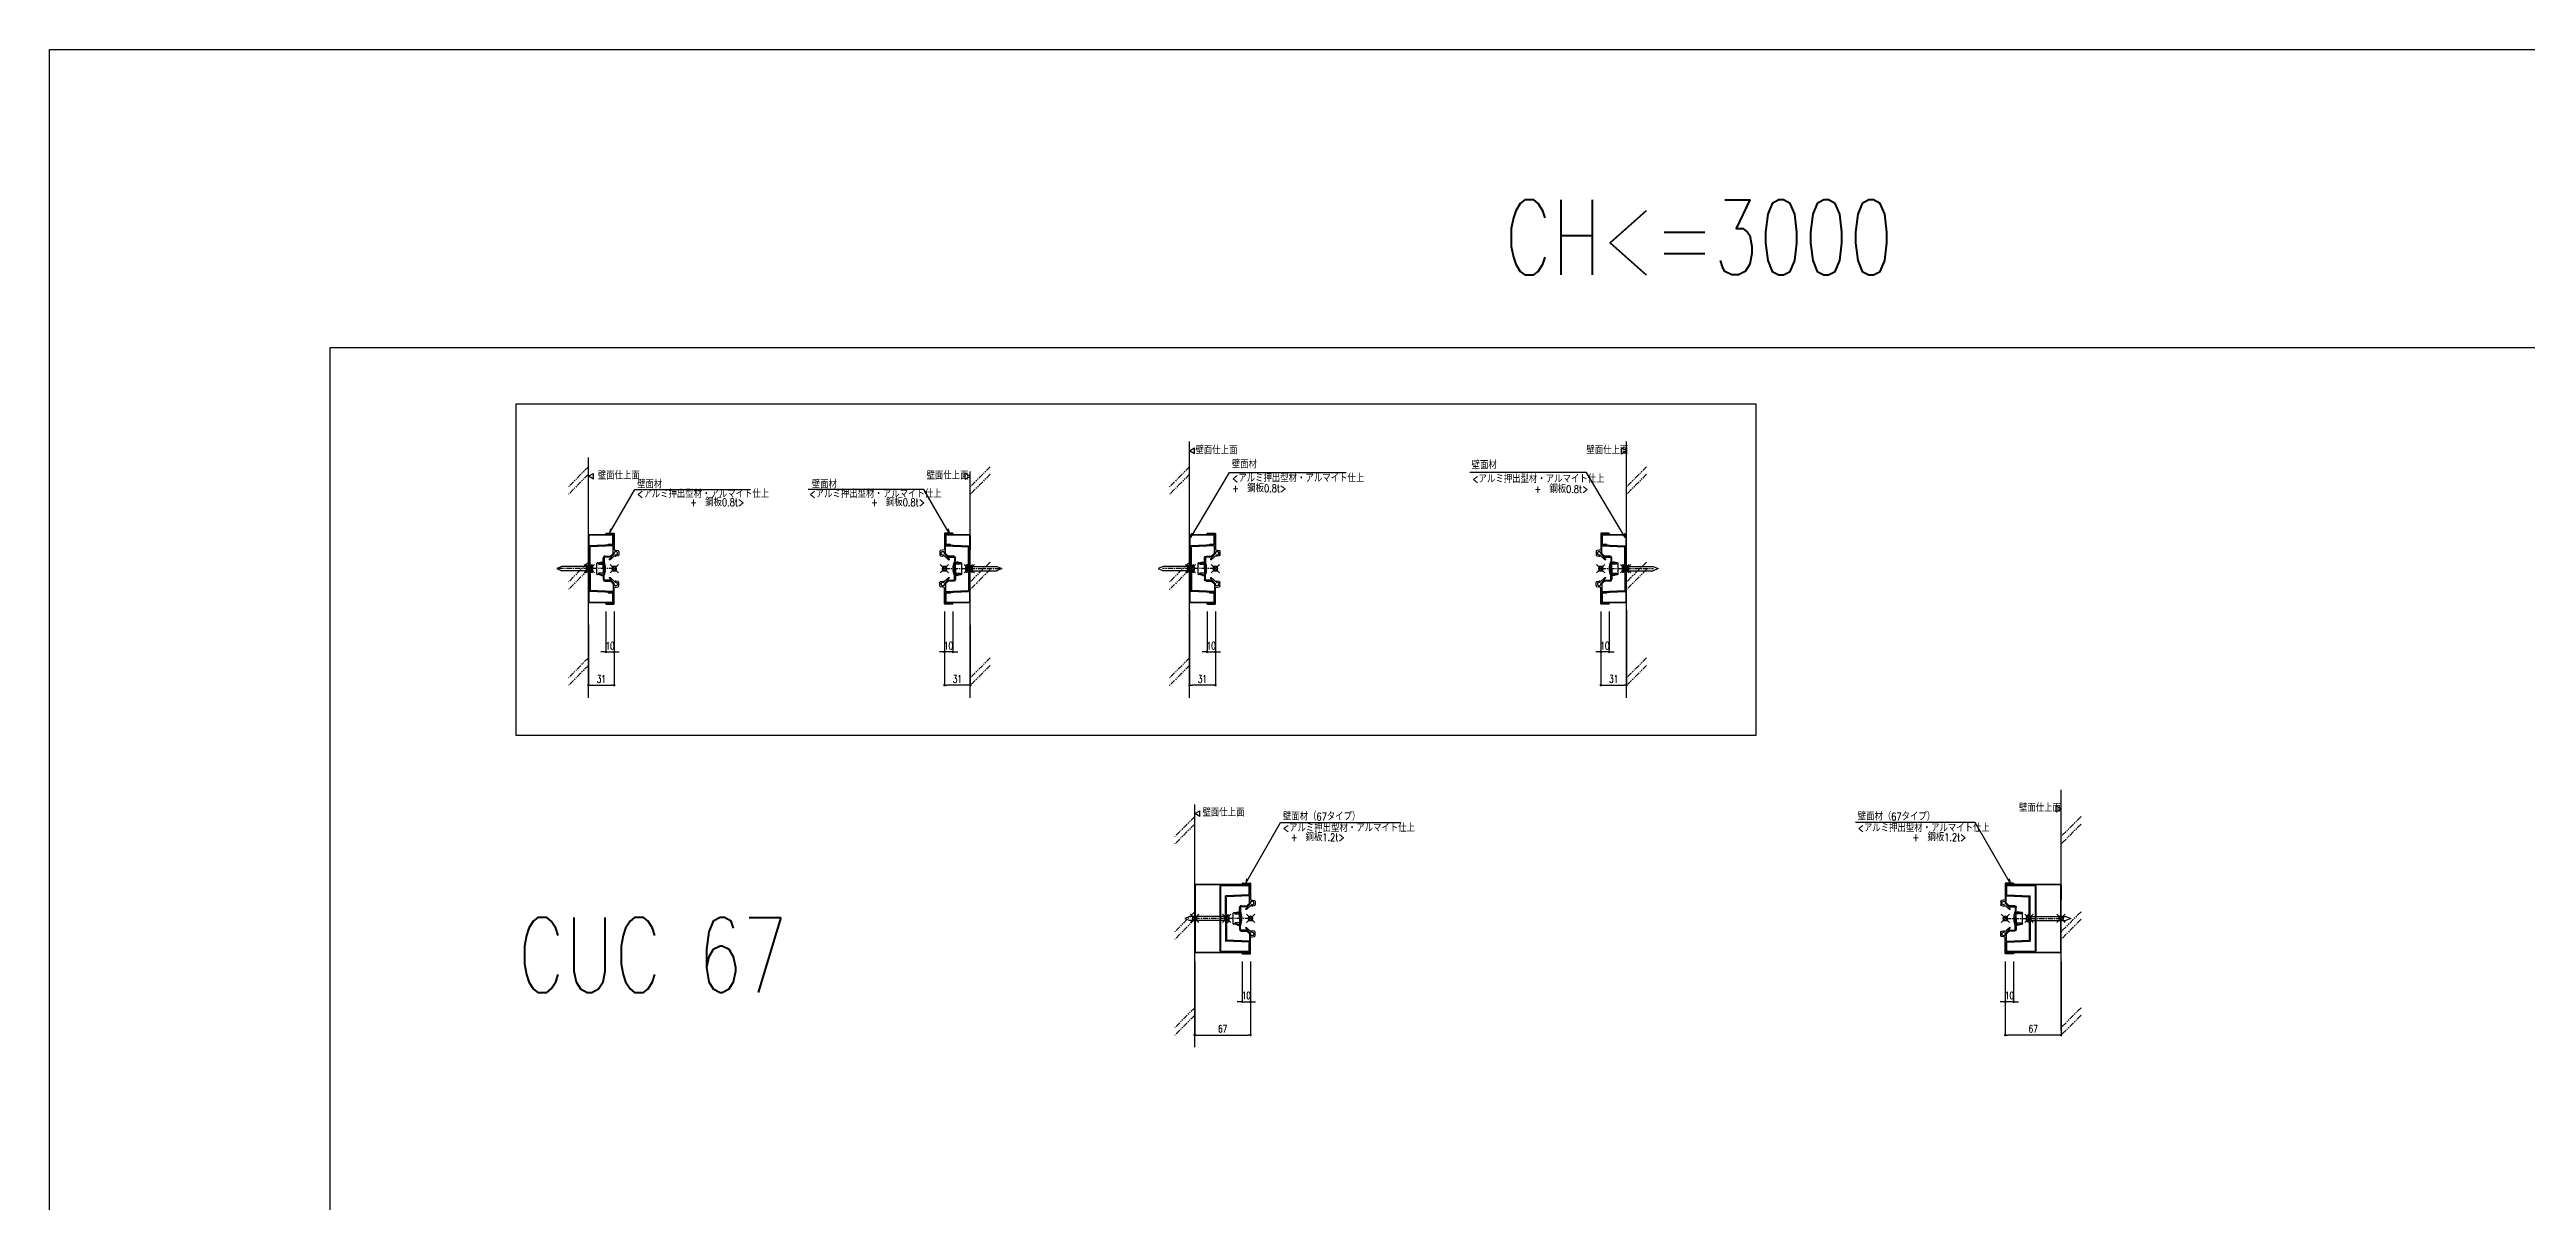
# Model space of a CAD drawing. Extents: x -275225 to 47266, y -41063 to 95295.
# Drawn here: x -230023 to -227050, y -15841 to -14457 of the extents above; entities that cross this region are included whole.
import ezdxf

# ---------------------------------------------------------------- set-up
doc = ezdxf.new("R2010")
doc.units = 0
doc.header["$LTSCALE"] = 0.2
doc.header["$PDMODE"] = 99
doc.header["$PDSIZE"] = 5
doc.linetypes.add('CENTER', pattern=[50.8, 31.75, -6.35, 6.35, -6.35])
doc.linetypes.add('PHANTOM', pattern=[63.5, 31.75, -6.35, 6.35, -6.35, 6.35, -6.35])
for name, color, linetype in [('_P18_製品', 4, 'Continuous'), ('_P18_製品寸法', 9, 'Continuous'), ('_別途', 6, 'PHANTOM'), ('_図面枠', 7, 'Continuous'), ('_基準', 1, 'CENTER'), ('_文字', 3, 'Continuous'), ('_製品', 4, 'Continuous'), ('_製品寸法', 9, 'Continuous'), ('_躯体', 8, 'Continuous'), ('樹脂', 6, 'Continuous')]:
    doc.layers.add(name, color=color, linetype=linetype)
doc.layers.add('_ポイント', color=1, linetype='Continuous', plot=False)
doc.styles.add('OKAMURA', font='SIMPLEX.shx', dxfattribs={"width": 0.7, "bigfont": 'BIGFONT.shx'})
doc.dimstyles.new('OKAMURA-003', dxfattribs={"dimscale": 3, "dimtxt": 3, "dimasz": 1, "dimexe": 0, "dimexo": 3, "dimgap": 1, "dimtad": 1, "dimdec": 3, "dimdsep": 46, "dimtxsty": 'OKAMURA', "dimblk1": 'DOT', "dimblk2": 'DOT', "dimsah": 1, "dimcen": 0, "dimclrd": 9, "dimclre": 9, "dimclrt": 3, "dimadec": 0, "dimazin": 0, "dimtfac": 1, "dimtdec": 3, "dimtix": 1, "dimtmove": 2, "dimatfit": 3, "dimldrblk": 'NONE', "dimfxl": 0, "dimtolj": 1, "dimarcsym": 0})

# ---------------------------------------------------------------- blocks, each defined once
blk = doc.blocks.new('_DOT')
at = {"color": 0, "linetype": 'ByBlock'}
blk.add_line((-0.5, 0), (-1, 0), dxfattribs=at)
at = {"color": 0, "linetype": 'ByBlock', "const_width": 0.5}
blk.add_lwpolyline([(-0.25, 0, 1), (0.25, 0, 1)], format="xyb", close=True, dxfattribs=at)
blk = doc.blocks.new('*D1904')
at = {"layer": '_製品寸法', "color": 9, "lineweight": -2, "transparency": 16777216}
for p, q in [((57, -51.5), (57, -100)), ((67, -51.5), (67, -100)), ((54, -100), (51, -100)), ((57, -100), (67, -100)), ((70, -100), (73, -100))]:
    blk.add_line(p, q, dxfattribs=at)
at = {"layer": 'Defpoints', "color": 0, "transparency": 16777216}
for p in [(57, -42.5), (67, -42.5), (67, -100)]:
    blk.add_point(p, dxfattribs=at)
at = {"layer": '_製品寸法', "color": 9, "lineweight": -2, "transparency": 16777216, "xscale": 3, "yscale": 3, "zscale": 3}
blk.add_blockref('_DOT', (57, -100), dxfattribs=at)
at = {"layer": '_製品寸法', "color": 9, "lineweight": -2, "transparency": 16777216, "xscale": 3, "yscale": 3, "zscale": 3, "rotation": 180}
blk.add_blockref('_DOT', (67, -100), dxfattribs=at)
at = {"layer": '_製品寸法', "color": 3, "transparency": 16777216, "insert": (62, -92.5), "char_height": 9, "attachment_point": 5, "style": 'OKAMURA'}
blk.add_mtext('\\A1;10', dxfattribs=at)
blk = doc.blocks.new('_None')
blk = doc.blocks.new('樹脂')
at = {"layer": '_P18_製品', "color": 0, "linetype": 'ByBlock'}
for p, q in [((-8.7, -6.5), (-8.7, 6.5)), ((-8.2, 7), (-7, 7)), ((-7, 7), (-3.2, 8.1)), ((-7, 6.3), (-3.2, 7.4)), ((-7, 6.3), (-7, 7)), ((-7, 5.9), (-7, 6.3)), ((-6.5, 5.4), (0, 5.4)), ((-3.2, 8.1), (-3.2, 7.6)), ((-3.2, 7.6), (-2.4, 7.6)), ((-3.2, 7.6), (-3.2, 6.9)), ((-3.2, 6.9), (-2.4, 6.9)), ((-2.4, 7.6), (-2.4, 7.1)), ((-2.4, 7.1), (-0.5, 7.1)), ((-2.4, 6.4), (-2.4, 7.1)), ((-2.4, 6.4), (-0.5, 6.4)), ((-0.5, 7.1), (-0.5, 5.4)), ((0, -8.3), (0, 8.3)), ((-7, -7), (-8.2, -7)), ((-7, -5.9), (-7, -6.3)), ((-7, -6.3), (-7, -7)), ((-3.2, -7.4), (-7, -6.3)), ((-3.2, -8.1), (-7, -7)), ((0, -5.4), (-6.5, -5.4)), ((-3.2, -7.4), (-1.6, -7.4)), ((-3.2, -8.1), (-1.6, -8.1)), ((-1.6, -7.6), (-1.6, -6.9)), ((-1.6, -6.9), (-0.8, -6.9)), ((-1.6, -7.6), (-0.8, -7.6)), ((-1.6, -8.1), (-1.6, -7.6)), ((-0.8, -7.1), (-0.8, -6.4)), ((-0.8, -6.4), (-0.5, -6.4)), ((-0.8, -7.1), (-0.5, -7.1)), ((-0.8, -7.6), (-0.8, -7.1)), ((-0.5, -7.1), (-0.5, -5.4))]:
    blk.add_line(p, q, dxfattribs=at)
for centre, radius, start, end in [((-8.2, 6.5), 0.5, 90, 180), ((-6.5, 5.9), 0.5, 180, 270), ((-21, 0), 22.6, 338.3053, 21.6947), ((-8.2, -6.5), 0.5, 180, 270), ((-6.5, -5.9), 0.5, 90, 180)]:
    blk.add_arc(centre, radius, start, end, dxfattribs=at)
blk = doc.blocks.new('A$C7EEE301B')
at = {"color": 0, "linetype": 'ByBlock'}
for p, q in [((0, 63.2), (0, 58.9)), ((5.3, 65), (0.8, 64.2)), ((1.5, 60.6), (1.5, 61.5)), ((2.7, 63), (3.7, 63.2)), ((5.5, 84.7), (5.5, 65.3)), ((5.5, 61.7), (5.5, 60.6)), ((5.6, 60.4), (9.2, 56.8)), ((15.2, 85), (5.8, 85)), ((6.7, 71.3), (6.7, 83.5)), ((6.7, 61.1), (6.7, 69.5)), ((9.7, 58), (6.8, 60.9)), ((15.2, 83.8), (7, 83.8)), ((7, 71), (35.2, 69.8)), ((7, 69.8), (34, 68.6)), ((15.5, 84.7), (15.5, 84.1)), ((34.3, 46.5), (34.3, 68.3)), ((35.5, 46.5), (35.5, 69.5)), ((0.8, 57.9), (3.6, 57.4)), ((3.9, 58.9), (2.7, 59.1)), ((9.9, 56.5), (16.5, 56.5)), ((16.7, 57.7), (10.4, 57.7)), ((17.5, 55.5), (17.5, 49.5)), ((18.7, 49.5), (17.5, 49.5)), ((17.5, 49.5), (17.5, 42.8)), ((17.5, 42.8), (17.8, 42.5)), ((17.5, 42.2), (17.8, 42.5)), ((17.5, 35.5), (17.5, 42.2)), ((18.7, 35.5), (17.5, 35.5)), ((17.5, 29.5), (17.5, 35.5)), ((18.7, 49.5), (18.7, 55.7)), ((18.7, 42.5), (18.7, 49.5)), ((18.7, 42.5), (18.7, 35.5)), ((18.7, 35.5), (18.7, 29.3)), ((35.5, 46.5), (34.3, 46.5)), ((34.3, 38.5), (34.3, 46.5)), ((35.5, 38.5), (34.3, 38.5)), ((34.3, 38.5), (34.3, 16.7)), ((35.5, 42.8), (35.2, 42.5)), ((35.5, 42.2), (35.2, 42.5)), ((35.5, 42.8), (35.5, 46.5)), ((35.5, 42.2), (35.5, 42.2)), ((35.5, 42.2), (35.5, 38.5)), ((35.5, 38.5), (35.5, 15.5)), ((0, 21.8), (0, 26.1)), ((0.8, 27.1), (3.6, 27.6)), ((5.3, 20), (0.8, 20.8)), ((1.5, 24.4), (1.5, 23.5)), ((3.9, 26.1), (2.7, 25.9)), ((2.7, 22), (3.7, 21.8)), ((5.5, 23.3), (5.5, 24.4)), ((5.5, 0.3), (5.5, 19.7)), ((5.6, 24.6), (9.2, 28.2)), ((6.7, 23.9), (6.7, 15.5)), ((6.7, 13.7), (6.7, 1.5)), ((9.7, 27), (6.8, 24.1)), ((7, 15.2), (34, 16.4)), ((7, 14), (35.2, 15.2)), ((15.2, 1.2), (7, 1.2)), ((9.9, 28.5), (16.5, 28.5)), ((16.7, 27.3), (10.4, 27.3)), ((15.5, 0.3), (15.5, 0.9)), ((15.2, 0), (5.8, 0))]:
    blk.add_line(p, q, dxfattribs=at)
at = {"color": 0, "linetype": 'ByBlock', "lineweight": 15}
for p, q in [((11.3, 54.1), (5.6, 60.3)), ((4.2, 58.9), (10.4, 53.2)), ((4.2, 26.1), (10.4, 31.8)), ((11.3, 30.9), (5.6, 24.7))]:
    blk.add_line(p, q, dxfattribs=at)
at = {"color": 0, "linetype": 'ByBlock'}
for centre, radius, start, end in [((1, 63.2), 1, 99.9999, 180), ((3, 61.5), 1.5, 100.0007, 180), ((3, 60.6), 1.5, 180, 260.0001), ((4, 61.7), 1.5, 0.0049, 100.0007), ((5.2, 65.3), 0.3, 279.9999, 360), ((5.8, 84.7), 0.3, 90, 180), ((5.8, 60.6), 0.3, 180, 224.9999), ((7, 83.5), 0.3, 90, 180), ((7, 71.3), 0.3, 180, 267.492), ((7, 69.5), 0.3, 87.492, 180), ((7, 61.1), 0.3, 180, 225.0004), ((15.2, 84.7), 0.3, 0.0003, 90), ((15.2, 84.1), 0.3, 270, 0.0003), ((34, 68.3), 0.3, 0, 87.492), ((35.2, 69.5), 0.3, 359.9999, 87.492), ((1, 58.9), 1, 180, 259.9998), ((3.8, 58.1), 0.75, 259.9998, 80.0001), ((9.9, 57.5), 1, 224.9999, 270.0002), ((10.4, 58.7), 1, 225.0004, 270), ((16.5, 55.5), 1, 0, 90.0002), ((16.7, 55.7), 2, 0, 90), ((1, 26.1), 1, 100.0002, 180), ((1, 21.8), 1, 180, 260.0001), ((3, 24.4), 1.5, 99.9999, 180), ((3, 23.5), 1.5, 180, 259.9993), ((3.8, 26.9), 0.75, 279.9999, 100.0002), ((4, 23.3), 1.5, 259.9993, 359.9951), ((5.2, 19.7), 0.3, 0, 80.0001), ((5.8, 24.4), 0.3, 135.0001, 180), ((5.8, 0.3), 0.3, 180, 270), ((7, 23.9), 0.3, 134.9996, 180), ((7, 15.5), 0.3, 180, 272.508), ((7, 13.7), 0.3, 92.508, 180), ((7, 1.5), 0.3, 180, 270), ((9.9, 27.5), 1, 89.9998, 135.0001), ((10.4, 26.3), 1, 90, 134.9996), ((15.2, 0.9), 0.3, 359.9997, 90), ((15.2, 0.3), 0.3, 270, 359.9997), ((16.5, 29.5), 1, 269.9998, 0), ((16.7, 29.3), 2, 270, 0), ((34, 16.7), 0.3, 272.508, 0), ((35.2, 15.5), 0.3, 272.508, 0.0001)]:
    blk.add_arc(centre, radius, start, end, dxfattribs=at)
at = {"color": 0, "linetype": 'ByBlock', "lineweight": 15}
for centre, radius, start, end in [((3.5, 61), 2, 351.6293, 278.3706), ((6, 60.7), 0.5, 171.6294, 223.1914), ((3.9, 58.6), 0.5, 46.8088, 98.3709), ((10.9, 53.7), 0.6, 225, 45), ((10.9, 31.3), 0.6, 315, 135), ((3.5, 24), 2, 81.6294, 8.3707), ((3.9, 26.4), 0.5, 261.6291, 313.1912), ((6, 24.3), 0.5, 136.8086, 188.3706)]:
    blk.add_arc(centre, radius, start, end, dxfattribs=at)
blk = doc.blocks.new('A$C584117A9')
at = {"color": 0, "linetype": 'ByBlock', "lineweight": 15}
for p, q in [((0, 0), (0, 40.3)), ((65, 41.1), (0.8, 41.1)), ((0.8, 0), (0.8, 40.3)), ((65, 40.3), (0.8, 40.3)), ((30, -39.1), (30, 39.1)), ((31.2, -39.1), (31.2, 39.1)), ((31.2, 39.1), (65, 39.1)), ((65, 40.3), (65, 29)), ((65.8, 40.3), (65.8, 29)), ((0.8, 3.5), (0, 3.5)), ((0, 0), (0, -40.3)), ((0.8, 0), (0.8, -40.3)), ((31.2, 3.5), (30, 3.5)), ((65.8, 29), (65, 29)), ((0.8, -3.5), (0, -3.5)), ((31.2, -3.5), (30, -3.5)), ((65.8, -29.1), (65, -29.1)), ((65, -40.3), (65, -29.1)), ((65.8, -40.3), (65.8, -29.1)), ((65, -40.3), (0.8, -40.3)), ((65, -41.1), (0.8, -41.1)), ((65, -39.1), (31.2, -39.1))]:
    blk.add_line(p, q, dxfattribs=at)
at = {"color": 0, "linetype": 'ByBlock'}
blk.add_line((0, 39.9), (0, 22.7), dxfattribs=at)
at = {"color": 0, "linetype": 'ByBlock', "lineweight": 15}
for centre, radius, start, end in [((0.8, 40.3), 0.8, 90, 180), ((31.2, 39.1), 1.2, 90, 180), ((65, 40.3), 0.8, 0, 90), ((0.8, -40.3), 0.8, 180, 270), ((31.2, -39.1), 1.2, 180, 270), ((65, -40.3), 0.8, 270, 0)]:
    blk.add_arc(centre, radius, start, end, dxfattribs=at)
blk = doc.blocks.new('P18壁面横3')
at = {"layer": '_P18_製品'}
for p, q in [((-5.8, 2.5), (-11.8, 0)), ((38.2, 2.5), (-5.8, 2.5)), ((38.2, 4.5), (39.7, 4.4)), ((38.2, 4.5), (38.2, -4.5)), ((-11.8, 0), (-5.8, -2.5)), ((38.2, -2.5), (-5.8, -2.5)), ((38.2, -4.5), (39.7, -4.4))]:
    blk.add_line(p, q, dxfattribs=at)
for centre, radius, start, end in [((39.5, 2.8), 1.6, 15.4925, 84.9993), ((29.5, 0), 12, 344.5075, 15.4925), ((39.5, -2.8), 1.6, 275.0007, 344.5075)]:
    blk.add_arc(centre, radius, start, end, dxfattribs=at)
at = {"layer": '_ポイント'}
blk.add_point((0, 0), dxfattribs=at)
at = {"layer": '_ポイント', "color": 1}
blk.add_point((38.5, 0), dxfattribs=at)
at = {"layer": '_P18_製品'}
blk.add_blockref('A$C584117A9', (0, 0), dxfattribs=at)
at = {"layer": '_P18_製品', "rotation": 180}
blk.add_blockref('A$C7EEE301B', (72.5, 42.5), dxfattribs=at)
at = {"layer": '樹脂'}
blk.add_blockref('樹脂', (55, 0), dxfattribs=at)
blk = doc.blocks.new('*D1905')
at = {"layer": '_製品寸法', "color": 9, "lineweight": -2, "transparency": 16777216}
for p, q in [((0, -51.5), (0, -140)), ((67, -93.5), (67, -140)), ((3, -140), (64, -140))]:
    blk.add_line(p, q, dxfattribs=at)
at = {"layer": 'Defpoints', "color": 0, "transparency": 16777216}
for p in [(0, -42.5), (67, -84.5), (67, -140)]:
    blk.add_point(p, dxfattribs=at)
at = {"layer": '_製品寸法', "color": 9, "lineweight": -2, "transparency": 16777216, "xscale": 3, "yscale": 3, "zscale": 3, "rotation": 180}
blk.add_blockref('_DOT', (0, -140), dxfattribs=at)
at = {"layer": '_製品寸法', "color": 9, "lineweight": -2, "transparency": 16777216, "xscale": 3, "yscale": 3, "zscale": 3}
blk.add_blockref('_DOT', (67, -140), dxfattribs=at)
at = {"layer": '_製品寸法', "color": 3, "transparency": 16777216, "insert": (33.5, -132.5), "char_height": 9, "attachment_point": 5, "style": 'OKAMURA'}
blk.add_mtext('\\A1;67', dxfattribs=at)
blk = doc.blocks.new('SS_WALL2')
at = {"layer": '_別途'}
for p, q in [((0, 122.3), (-23.9, 98.4)), ((0, 113.3), (-23.9, 89.4)), ((0, 8), (-23.9, -15.9)), ((0, -1), (-23.9, -25)), ((0, -107.2), (-23.9, -131.1)), ((0, -116.3), (-23.9, -140.2))]:
    blk.add_line(p, q, dxfattribs=at)
blk = doc.blocks.new('*D1909')
at = {"layer": '_製品寸法', "color": 9, "lineweight": -2, "transparency": 16777216}
for p, q in [((-67, -51.5), (-67, -100)), ((-57, -51.5), (-57, -100)), ((-70, -100), (-73, -100)), ((-57, -100), (-67, -100)), ((-54, -100), (-51, -100))]:
    blk.add_line(p, q, dxfattribs=at)
at = {"layer": 'Defpoints', "color": 0, "transparency": 16777216}
for p in [(-67, -42.5), (-57, -42.5), (-67, -100)]:
    blk.add_point(p, dxfattribs=at)
at = {"layer": '_製品寸法', "color": 9, "lineweight": -2, "transparency": 16777216, "xscale": 3, "yscale": 3, "zscale": 3}
blk.add_blockref('_DOT', (-67, -100), dxfattribs=at)
at = {"layer": '_製品寸法', "color": 9, "lineweight": -2, "transparency": 16777216, "xscale": 3, "yscale": 3, "zscale": 3, "rotation": 180}
blk.add_blockref('_DOT', (-57, -100), dxfattribs=at)
at = {"layer": '_製品寸法', "color": 3, "transparency": 16777216, "insert": (-62, -92.5), "char_height": 9, "attachment_point": 5, "style": 'OKAMURA'}
blk.add_mtext('\\A1;10', dxfattribs=at)
blk = doc.blocks.new('*D1910')
at = {"layer": '_製品寸法', "color": 9, "lineweight": -2, "transparency": 16777216}
for p, q in [((0, -51.5), (0, -140)), ((-67, -93.5), (-67, -140)), ((-3, -140), (-64, -140))]:
    blk.add_line(p, q, dxfattribs=at)
at = {"layer": 'Defpoints', "color": 0, "transparency": 16777216}
for p in [(0, -42.5), (-67, -84.5), (-67, -140)]:
    blk.add_point(p, dxfattribs=at)
at = {"layer": '_製品寸法', "color": 9, "lineweight": -2, "transparency": 16777216, "xscale": 3, "yscale": 3, "zscale": 3, "rotation": 180}
blk.add_blockref('_DOT', (-67, -140), dxfattribs=at)
at = {"layer": '_製品寸法', "color": 9, "lineweight": -2, "transparency": 16777216, "xscale": 3, "yscale": 3, "zscale": 3}
blk.add_blockref('_DOT', (0, -140), dxfattribs=at)
at = {"layer": '_製品寸法', "color": 3, "transparency": 16777216, "insert": (-33.5, -132.5), "char_height": 9, "attachment_point": 5, "style": 'OKAMURA'}
blk.add_mtext('\\A1;67', dxfattribs=at)
blk = doc.blocks.new('SS_WALL1')
at = {"layer": '_別途'}
for p, q in [((23.9, 122.3), (0, 98.4)), ((23.9, 113.3), (0, 89.4)), ((23.9, 8), (0, -15.9)), ((23.9, -1), (0, -25)), ((23.9, -107.2), (0, -131.1)), ((23.9, -116.3), (0, -140.2))]:
    blk.add_line(p, q, dxfattribs=at)
blk = doc.blocks.new('*D1899')
at = {"layer": '_製品寸法', "color": 9, "lineweight": -2, "transparency": 16777216}
for p, q in [((21, -51.5), (21, -100)), ((31, -51.5), (31, -100)), ((18, -100), (15, -100)), ((21, -100), (31, -100)), ((34, -100), (37, -100))]:
    blk.add_line(p, q, dxfattribs=at)
at = {"layer": 'Defpoints', "color": 0, "transparency": 16777216}
for p in [(21, -42.5), (31, -42.5), (31, -100)]:
    blk.add_point(p, dxfattribs=at)
at = {"layer": '_製品寸法', "color": 9, "lineweight": -2, "transparency": 16777216, "xscale": 3, "yscale": 3, "zscale": 3}
blk.add_blockref('_DOT', (21, -100), dxfattribs=at)
at = {"layer": '_製品寸法', "color": 9, "lineweight": -2, "transparency": 16777216, "xscale": 3, "yscale": 3, "zscale": 3, "rotation": 180}
blk.add_blockref('_DOT', (31, -100), dxfattribs=at)
at = {"layer": '_製品寸法', "color": 3, "transparency": 16777216, "insert": (26, -92.5), "char_height": 9, "attachment_point": 5, "style": 'OKAMURA'}
blk.add_mtext('\\A1;10', dxfattribs=at)
blk = doc.blocks.new('A$C5BC23678')
at = {"color": 0, "linetype": 'ByBlock', "lineweight": 15}
for p, q in [((0, 81.4), (0, 70.5)), ((0.8, 82.2), (29, 82.2)), ((0.8, 81.4), (29, 81.4)), ((0.8, 81.4), (0.8, 70.5)), ((6, 70.5), (0.8, 70.5)), ((0.8, 69.7), (6, 69.7)), ((6, 69.7), (6, 70.5)), ((29, 41.1), (29, 81.4)), ((29.8, 41.1), (29.8, 81.4)), ((29, 44.7), (29.8, 44.7)), ((29, 41.1), (29, 0.8)), ((29, 37.7), (29.8, 37.7)), ((29.8, 41.1), (29.8, 0.8)), ((0, 0.8), (0, 11.7)), ((0.8, 12.5), (6, 12.5)), ((6, 11.7), (0.8, 11.7)), ((0.8, 0.8), (0.8, 11.7)), ((0.8, 0.8), (29, 0.8)), ((0.8, 0), (29, 0)), ((6, 12.5), (6, 11.7))]:
    blk.add_line(p, q, dxfattribs=at)
at = {"color": 0, "linetype": 'ByBlock'}
blk.add_line((29.8, 1.2), (29.8, 18.4), dxfattribs=at)
at = {"color": 0, "linetype": 'ByBlock', "lineweight": 15}
for centre, start, end in [((0.8, 81.4), 90, 180), ((0.8, 70.5), 180, 270), ((29, 81.4), 0, 90), ((0.8, 11.7), 90, 180), ((0.8, 0.8), 180, 270), ((29, 0.8), 270, 0)]:
    blk.add_arc(centre, 0.8, start, end, dxfattribs=at)
blk = doc.blocks.new('ビスM5X40')
at = {"layer": '_P18_製品'}
for p, q in [((-4.5, 0), (-4.4, 1.5)), ((-4.5, 0), (4.5, 0)), ((2.5, 0), (2.5, -34)), ((4.5, 0), (4.4, 1.5)), ((-2.5, 0), (-2.5, -34)), ((-2.5, -34), (0, -40)), ((0, -40), (2.5, -34))]:
    blk.add_line(p, q, dxfattribs=at)
for centre, radius, start, end in [((-2.8, 1.3), 1.6, 105.4925, 174.9993), ((0, -8.7), 12, 74.5075, 105.4925), ((2.8, 1.3), 1.6, 5.0007, 74.5075)]:
    blk.add_arc(centre, radius, start, end, dxfattribs=at)
at = {"layer": '_ポイント', "color": 1}
blk.add_point((0, 0), dxfattribs=at)
blk = doc.blocks.new('P18壁面1')
at = {"layer": '_ポイント'}
for p in [(-31, 0), (0, 0)]:
    blk.add_point(p, dxfattribs=at)
at = {"layer": '_基準'}
blk.add_line((0, 0), (-68.5, 0), dxfattribs=at)
at = {"color": 0, "linetype": 'ByBlock', "rotation": 180}
for name, p in [('A$C5BC23678', (-1.2, 41.1)), ('A$C7EEE301B', (5.5, 42.5))]:
    blk.add_blockref(name, p, dxfattribs=at)
at = {"layer": '_P18_製品', "rotation": 270}
blk.add_blockref('ビスM5X40', (-28.8, 0), dxfattribs=at)
at = {"layer": '樹脂'}
blk.add_blockref('樹脂', (-12, 0), dxfattribs=at)
blk = doc.blocks.new('*D1900')
at = {"layer": '_製品寸法', "color": 9, "lineweight": -2, "transparency": 16777216}
for p, q in [((0, -67.6), (0, -140)), ((31, -91.5), (31, -140)), ((3, -140), (28, -140))]:
    blk.add_line(p, q, dxfattribs=at)
at = {"layer": 'Defpoints', "color": 0, "transparency": 16777216}
for p in [(0, -58.6), (31, -82.5), (31, -140)]:
    blk.add_point(p, dxfattribs=at)
at = {"layer": '_製品寸法', "color": 9, "lineweight": -2, "transparency": 16777216, "xscale": 3, "yscale": 3, "zscale": 3, "rotation": 180}
blk.add_blockref('_DOT', (0, -140), dxfattribs=at)
at = {"layer": '_製品寸法', "color": 9, "lineweight": -2, "transparency": 16777216, "xscale": 3, "yscale": 3, "zscale": 3}
blk.add_blockref('_DOT', (31, -140), dxfattribs=at)
at = {"layer": '_製品寸法', "color": 3, "transparency": 16777216, "insert": (15.5, -132.5), "char_height": 9, "attachment_point": 5, "style": 'OKAMURA'}
blk.add_mtext('\\A1;31', dxfattribs=at)
blk = doc.blocks.new('*D1881')
at = {"layer": '_製品寸法', "color": 9, "lineweight": -2, "transparency": 16777216}
for p, q in [((-31, -51.5), (-31, -100)), ((-21, -51.5), (-21, -100)), ((-34, -100), (-37, -100)), ((-21, -100), (-31, -100)), ((-18, -100), (-15, -100))]:
    blk.add_line(p, q, dxfattribs=at)
at = {"layer": 'Defpoints', "color": 0, "transparency": 16777216}
for p in [(-31, -42.5), (-21, -42.5), (-31, -100)]:
    blk.add_point(p, dxfattribs=at)
at = {"layer": '_製品寸法', "color": 9, "lineweight": -2, "transparency": 16777216, "xscale": 3, "yscale": 3, "zscale": 3}
blk.add_blockref('_DOT', (-31, -100), dxfattribs=at)
at = {"layer": '_製品寸法', "color": 9, "lineweight": -2, "transparency": 16777216, "xscale": 3, "yscale": 3, "zscale": 3, "rotation": 180}
blk.add_blockref('_DOT', (-21, -100), dxfattribs=at)
at = {"layer": '_製品寸法', "color": 3, "transparency": 16777216, "insert": (-26, -92.5), "char_height": 9, "attachment_point": 5, "style": 'OKAMURA'}
blk.add_mtext('\\A1;10', dxfattribs=at)
blk = doc.blocks.new('*D1882')
at = {"layer": '_製品寸法', "color": 9, "lineweight": -2, "transparency": 16777216}
for p, q in [((0, -67.6), (0, -140)), ((-31, -91.5), (-31, -140)), ((-3, -140), (-28, -140))]:
    blk.add_line(p, q, dxfattribs=at)
at = {"layer": 'Defpoints', "color": 0, "transparency": 16777216}
for p in [(0, -58.6), (-31, -82.5), (-31, -140)]:
    blk.add_point(p, dxfattribs=at)
at = {"layer": '_製品寸法', "color": 9, "lineweight": -2, "transparency": 16777216, "xscale": 3, "yscale": 3, "zscale": 3, "rotation": 180}
blk.add_blockref('_DOT', (-31, -140), dxfattribs=at)
at = {"layer": '_製品寸法', "color": 9, "lineweight": -2, "transparency": 16777216, "xscale": 3, "yscale": 3, "zscale": 3}
blk.add_blockref('_DOT', (0, -140), dxfattribs=at)
at = {"layer": '_製品寸法', "color": 3, "transparency": 16777216, "insert": (-15.5, -132.5), "char_height": 9, "attachment_point": 5, "style": 'OKAMURA'}
blk.add_mtext('\\A1;31', dxfattribs=at)
blk = doc.blocks.new('*D1996')
at = {"layer": '_製品寸法', "color": 9, "lineweight": -2, "transparency": 16777216}
for p, q in [((-31, -51.5), (-31, -100)), ((-21, -51.5), (-21, -100)), ((-34, -100), (-37, -100)), ((-21, -100), (-31, -100)), ((-18, -100), (-15, -100))]:
    blk.add_line(p, q, dxfattribs=at)
at = {"layer": 'Defpoints', "color": 0, "transparency": 16777216}
for p in [(-31, -42.5), (-21, -42.5), (-31, -100)]:
    blk.add_point(p, dxfattribs=at)
at = {"layer": '_製品寸法', "color": 9, "lineweight": -2, "transparency": 16777216, "xscale": 3, "yscale": 3, "zscale": 3}
blk.add_blockref('_DOT', (-31, -100), dxfattribs=at)
at = {"layer": '_製品寸法', "color": 9, "lineweight": -2, "transparency": 16777216, "xscale": 3, "yscale": 3, "zscale": 3, "rotation": 180}
blk.add_blockref('_DOT', (-21, -100), dxfattribs=at)
at = {"layer": '_製品寸法', "color": 3, "transparency": 16777216, "insert": (-26, -92.5), "char_height": 9, "attachment_point": 5, "style": 'OKAMURA'}
blk.add_mtext('\\A1;10', dxfattribs=at)
blk = doc.blocks.new('P18壁面2横')
at = {"layer": '_P18_製品'}
for p, q in [((28.8, 4.5), (27.3, 4.4)), ((28.8, 4.5), (28.8, -4.5)), ((28.8, 2.5), (62.8, 2.5)), ((62.8, 2.5), (68.8, 0)), ((28.8, -4.5), (27.3, -4.4)), ((28.8, -2.5), (62.8, -2.5)), ((68.8, 0), (62.8, -2.5))]:
    blk.add_line(p, q, dxfattribs=at)
for centre, radius, start, end in [((37.5, 0), 12, 164.5075, 195.4925), ((27.5, 2.8), 1.6, 95.0007, 164.5075), ((27.5, -2.8), 1.6, 195.4925, 264.9993)]:
    blk.add_arc(centre, radius, start, end, dxfattribs=at)
at = {"layer": '_ポイント'}
for p in [(0, 0), (31, 0)]:
    blk.add_point(p, dxfattribs=at)
at = {"layer": '_ポイント', "color": 1}
blk.add_point((28.8, 0), dxfattribs=at)
at = {"color": 0, "linetype": 'ByBlock'}
for name, p in [('A$C7EEE301B', (-5.5, -42.5)), ('A$C5BC23678', (1.2, -41.1))]:
    blk.add_blockref(name, p, dxfattribs=at)
at = {"layer": '樹脂', "xscale": -1}
blk.add_blockref('樹脂', (12, 0), dxfattribs=at)
blk = doc.blocks.new('*D1997')
at = {"layer": '_製品寸法', "color": 9, "lineweight": -2, "transparency": 16777216}
for p, q in [((-31, -51.5), (-31, -140)), ((0, -49.3), (0, -140)), ((-28, -140), (-3, -140))]:
    blk.add_line(p, q, dxfattribs=at)
at = {"layer": 'Defpoints', "color": 0, "transparency": 16777216}
for p in [(-31, -42.5), (0, -40.3), (0, -140)]:
    blk.add_point(p, dxfattribs=at)
at = {"layer": '_製品寸法', "color": 9, "lineweight": -2, "transparency": 16777216, "xscale": 3, "yscale": 3, "zscale": 3, "rotation": 180}
blk.add_blockref('_DOT', (-31, -140), dxfattribs=at)
at = {"layer": '_製品寸法', "color": 9, "lineweight": -2, "transparency": 16777216, "xscale": 3, "yscale": 3, "zscale": 3}
blk.add_blockref('_DOT', (0, -140), dxfattribs=at)
at = {"layer": '_製品寸法', "color": 3, "transparency": 16777216, "insert": (-15.5, -132.5), "char_height": 9, "attachment_point": 5, "style": 'OKAMURA'}
blk.add_mtext('\\A1;31', dxfattribs=at)
blk = doc.blocks.new('*D1912')
at = {"layer": '_製品寸法', "color": 9, "lineweight": -2, "transparency": 16777216}
for p, q in [((21, -51.5), (21, -100)), ((31, -51.5), (31, -100)), ((18, -100), (15, -100)), ((21, -100), (31, -100)), ((34, -100), (37, -100))]:
    blk.add_line(p, q, dxfattribs=at)
at = {"layer": 'Defpoints', "color": 0, "transparency": 16777216}
for p in [(21, -42.5), (31, -42.5), (31, -100)]:
    blk.add_point(p, dxfattribs=at)
at = {"layer": '_製品寸法', "color": 9, "lineweight": -2, "transparency": 16777216, "xscale": 3, "yscale": 3, "zscale": 3}
blk.add_blockref('_DOT', (21, -100), dxfattribs=at)
at = {"layer": '_製品寸法', "color": 9, "lineweight": -2, "transparency": 16777216, "xscale": 3, "yscale": 3, "zscale": 3, "rotation": 180}
blk.add_blockref('_DOT', (31, -100), dxfattribs=at)
at = {"layer": '_製品寸法', "color": 3, "transparency": 16777216, "insert": (26, -92.5), "char_height": 9, "attachment_point": 5, "style": 'OKAMURA'}
blk.add_mtext('\\A1;10', dxfattribs=at)
blk = doc.blocks.new('*D1913')
at = {"layer": '_製品寸法', "color": 9, "lineweight": -2, "transparency": 16777216}
for p, q in [((0, -49.3), (0, -140)), ((31, -51.5), (31, -140)), ((28, -140), (3, -140))]:
    blk.add_line(p, q, dxfattribs=at)
at = {"layer": 'Defpoints', "color": 0, "transparency": 16777216}
for p in [(0, -40.3), (31, -42.5), (0, -140)]:
    blk.add_point(p, dxfattribs=at)
at = {"layer": '_製品寸法', "color": 9, "lineweight": -2, "transparency": 16777216, "xscale": 3, "yscale": 3, "zscale": 3, "rotation": 180}
blk.add_blockref('_DOT', (0, -140), dxfattribs=at)
at = {"layer": '_製品寸法', "color": 9, "lineweight": -2, "transparency": 16777216, "xscale": 3, "yscale": 3, "zscale": 3}
blk.add_blockref('_DOT', (31, -140), dxfattribs=at)
at = {"layer": '_製品寸法', "color": 3, "transparency": 16777216, "insert": (15.5, -132.5), "char_height": 9, "attachment_point": 5, "style": 'OKAMURA'}
blk.add_mtext('\\A1;31', dxfattribs=at)
blk = doc.blocks.new('*U1903')
at = {"layer": '_ポイント'}
blk.add_point((67, 0), dxfattribs=at)
at = {"layer": '_基準'}
blk.add_line((66.8463, 0), (3.5812, 0), dxfattribs=at)
at = {"layer": '_文字'}
for p, q in [((-0.0013, 125.8762), (5.9987, 129.3403)), ((5.9987, 122.4121), (-0.0013, 125.8762)), ((5.9987, 122.4121), (5.9987, 129.3403))]:
    blk.add_line(p, q, dxfattribs=at)
at = {"layer": '_文字', "color": 9}
blk.add_lwpolyline([(62.2244, 47.7401), (61.3005, 42.5), (103.1423, 115.3), (246.8923, 115.3)], dxfattribs=at)
at = {"layer": '_躯体'}
blk.add_line((0, -154.6516), (0, 136.936), dxfattribs=at)
blk.add_blockref('SS_WALL2', (0, 0))
at = {"layer": '_製品'}
blk.add_blockref('P18壁面横3', (0, 0), dxfattribs=at)
at = {"layer": '_文字', "color": 3, "style": 'OKAMURA', "width": 0.8}
for s, p in [('壁面仕上面 ', (9.3298, 122.5765)), ('壁面材（67タイプ）', (105.8592, 117.7975)), ('<アルミ押出型材・アルマイト仕上', (105.8592, 104.0413)), ('  +  鋼板1.2t>', (105.3647, 93.0184))]:
    blk.add_text(s, height=9, dxfattribs=at).set_placement(p)
at = {"layer": '_製品寸法'}
for base, p1, p2, picture, middle in [((67, -140), (0, -42.5), (67, -84.5001), '*D1905', (33.5, -132.5)), ((67, -100), (57, -42.5), (67, -42.5), '*D1904', (62, -92.5))]:
    dim = blk.add_linear_dim(base=base, p1=p1, p2=p2, dimstyle='OKAMURA-003', dxfattribs=at)
    dim.commit()
    dim.dimension.update_dxf_attribs({"geometry": picture, "text_midpoint": middle})
blk = doc.blocks.new('*U1908')
at = {"layer": '_ポイント'}
blk.add_point((-67, 0), dxfattribs=at)
at = {"layer": '_基準'}
blk.add_line((-66.8463, 0), (-3.5812, 0), dxfattribs=at)
at = {"layer": '_文字'}
for p, q in [((-5.9987, 128.057), (-5.9987, 134.9853)), ((0.0013, 131.5212), (-5.9987, 134.9853)), ((-5.9987, 128.057), (0.0013, 131.5212))]:
    blk.add_line(p, q, dxfattribs=at)
at = {"layer": '_文字', "color": 9}
blk.add_lwpolyline([(-62.2244, 47.7401), (-61.3005, 42.5), (-103.1423, 115.3), (-246.8922, 115.3)], dxfattribs=at)
at = {"layer": '_躯体'}
blk.add_line((0, -135.0995), (0, 154.5007), dxfattribs=at)
blk.add_blockref('SS_WALL1', (0, 0))
at = {"layer": '_製品', "xscale": -1}
blk.add_blockref('P18壁面横3', (0, 0), dxfattribs=at)
at = {"layer": '_文字', "color": 3, "style": 'OKAMURA', "width": 0.8}
for s, p in [('壁面材（67タイプ）', (-244.1754, 117.7975)), ('壁面仕上面 ', (-50.6098, 128.2215)), ('<アルミ押出型材・アルマイト仕上', (-244.1754, 104.0413)), ('  +  鋼板1.2t>', (-188.2378, 93.0184))]:
    blk.add_text(s, height=9, dxfattribs=at).set_placement(p)
at = {"layer": '_製品寸法'}
for base, p1, p2, picture, middle in [((-67, -100), (-57, -42.5), (-67, -42.5), '*D1909', (-62, -92.5)), ((-67, -140), (0, -42.5), (-67, -84.5001), '*D1910', (-33.5, -132.5))]:
    dim = blk.add_linear_dim(base=base, p1=p1, p2=p2, angle=180, dimstyle='OKAMURA-003', dxfattribs=at)
    dim.commit()
    dim.dimension.update_dxf_attribs({"geometry": picture, "text_midpoint": middle})
blk = doc.blocks.new('*U1898')
at = {"layer": '_基準'}
blk.add_line((31, 0), (-32.4188, 0), dxfattribs=at)
at = {"layer": '_文字'}
for p, q in [((0, 110.8998), (6, 114.364)), ((6, 107.4357), (0, 110.8998)), ((6, 107.4357), (6, 114.364))]:
    blk.add_line(p, q, dxfattribs=at)
at = {"layer": '_文字', "color": 9}
blk.add_lwpolyline([(26.3782, 47.7401), (25.4542, 42.5), (55.7504, 95.2119), (194.6087, 95.2119)], dxfattribs=at)
at = {"layer": '_躯体'}
blk.add_line((0, -155.0995), (0, 133.3177), dxfattribs=at)
blk.add_blockref('SS_WALL2', (0, 0))
at = {"layer": '_製品'}
blk.add_blockref('P18壁面1', (31, 0), dxfattribs=at)
at = {"layer": '_文字', "color": 3, "style": 'OKAMURA', "width": 0.8}
for s, p in [('壁面仕上面 ', (11.2284, 107.2102)), ('壁面材', (58.4672, 96.5759)), ('<アルミ押出型材・アルマイト仕上', (58.4672, 85.183)), ('  +  鋼板0.8t>', (112.3805, 75.1619))]:
    blk.add_text(s, height=9, dxfattribs=at).set_placement(p)
at = {"layer": '_製品寸法'}
for base, p1, p2, picture, middle in [((31, -140), (0, -58.5908), (31, -82.5), '*D1900', (15.5, -132.5)), ((31, -100), (21, -42.5), (31, -42.5), '*D1899', (26, -92.5))]:
    dim = blk.add_linear_dim(base=base, p1=p1, p2=p2, dimstyle='OKAMURA-003', dxfattribs=at)
    dim.commit()
    dim.dimension.update_dxf_attribs({"geometry": picture, "text_midpoint": middle})
blk = doc.blocks.new('*U1880')
at = {"layer": '_基準'}
blk.add_line((-31, 0), (32.4188, 0), dxfattribs=at)
at = {"layer": '_文字'}
for p, q in [((-6, 107.4357), (-6, 114.364)), ((0, 110.8998), (-6, 114.364)), ((-6, 107.4357), (0, 110.8998))]:
    blk.add_line(p, q, dxfattribs=at)
at = {"layer": '_文字', "color": 9}
blk.add_lwpolyline([(-26.3782, 47.7401), (-25.4542, 42.5), (-55.7504, 95.2119), (-194.6087, 95.2119)], dxfattribs=at)
at = {"layer": '_躯体'}
blk.add_line((0, -155.0995), (0, 116.7685), dxfattribs=at)
blk.add_blockref('SS_WALL1', (0, 0))
at = {"layer": '_製品', "xscale": -1}
blk.add_blockref('P18壁面1', (-31, 0), dxfattribs=at)
at = {"layer": '_文字', "color": 3, "style": 'OKAMURA', "width": 0.8}
for s, p in [('<アルミ押出型材・アルマイト仕上', (-193.0044, 85.183)), ('壁面材', (-190.3364, 96.5759)), ('壁面仕上面 ', (-52.5084, 107.2102)), ('  +  鋼板0.8t>', (-128.9997, 75.1619))]:
    blk.add_text(s, height=9, dxfattribs=at).set_placement(p)
at = {"layer": '_製品寸法'}
for base, p1, p2, picture, middle in [((-31, -100), (-21, -42.5), (-31, -42.5), '*D1881', (-26, -92.5)), ((-31, -140), (0, -58.5908), (-31, -82.5), '*D1882', (-15.5, -132.5))]:
    dim = blk.add_linear_dim(base=base, p1=p1, p2=p2, angle=180, dimstyle='OKAMURA-003', dxfattribs=at)
    dim.commit()
    dim.dimension.update_dxf_attribs({"geometry": picture, "text_midpoint": middle})
blk = doc.blocks.new('*U1995')
blk.add_point((-31, 0))
at = {"layer": '_基準'}
blk.add_line((-31, 0.0001), (32.4188, 0.0001), dxfattribs=at)
at = {"layer": '_文字'}
for p, q in [((-5.9987, 138.019), (-5.9987, 144.9472)), ((0.0013, 141.4831), (-5.9987, 144.9472)), ((-5.9987, 138.019), (0.0013, 141.4831))]:
    blk.add_line(p, q, dxfattribs=at)
at = {"layer": '_文字', "color": 9}
blk.add_lwpolyline([(-2.5043, 42.7799), (-1.5804, 37.5399), (-48.1418, 115.3016), (-188.1044, 115.3016)], dxfattribs=at)
at = {"layer": '_躯体'}
blk.add_line((0, -155.0994), (0, 152.5429), dxfattribs=at)
blk.add_blockref('SS_WALL1', (0, 0))
at = {"layer": '_製品'}
blk.add_blockref('P18壁面2横', (-31, 0.0001), dxfattribs=at)
at = {"layer": '_文字', "style": 'OKAMURA', "width": 0.8}
for s, p in [('壁面材', (-186.0561, 119.7474)), ('壁面仕上面 ', (-48.3041, 137.6462)), ('<アルミ押出型材・アルマイト仕上', (-185.0885, 103.1235)), ('  +  鋼板0.8t>', (-120.4463, 91.062))]:
    blk.add_text(s, height=9, dxfattribs=at).set_placement(p)
at = {"layer": '_製品寸法'}
dim = blk.add_linear_dim(base=(-31, -99.9999), p1=(-21, -42.4999), p2=(-31, -42.4999), angle=180, dimstyle='OKAMURA-003', dxfattribs=at)
dim.commit()
dim.dimension.update_dxf_attribs({"geometry": '*D1996', "text_midpoint": (-26, -92.4999)})
dim = blk.add_linear_dim(base=(0, -139.9999), p1=(-31, -42.4999), p2=(0, -40.3026), dimstyle='OKAMURA-003', dxfattribs=at)
dim.commit()
dim.dimension.update_dxf_attribs({"geometry": '*D1997', "text_midpoint": (-15.5, -132.4999)})
blk = doc.blocks.new('*U1911')
blk.add_point((31, 0))
at = {"layer": '_基準'}
blk.add_line((31, 0.0001), (-32.4188, 0.0001), dxfattribs=at)
at = {"layer": '_文字'}
for p, q in [((-0.0013, 141.4831), (5.9987, 144.9472)), ((5.9987, 138.019), (-0.0013, 141.4831)), ((5.9987, 138.019), (5.9987, 144.9472))]:
    blk.add_line(p, q, dxfattribs=at)
at = {"layer": '_文字', "color": 9}
blk.add_lwpolyline([(2.5043, 42.7799), (1.5804, 37.5399), (48.1418, 115.3016), (188.1044, 115.3016)], dxfattribs=at)
at = {"layer": '_躯体'}
blk.add_line((0, -155.0994), (0, 152.5429), dxfattribs=at)
blk.add_blockref('SS_WALL2', (0, 0))
at = {"layer": '_製品', "xscale": -1}
blk.add_blockref('P18壁面2横', (31, 0.0001), dxfattribs=at)
at = {"layer": '_文字', "style": 'OKAMURA', "width": 0.8}
for s, p in [('壁面仕上面 ', (7.0241, 137.6462)), ('壁面材', (50.7224, 120.6364)), ('<アルミ押出型材・アルマイト仕上', (51.0837, 104.0125)), ('  +  鋼板0.8t>', (41.4357, 91.951))]:
    blk.add_text(s, height=9, dxfattribs=at).set_placement(p)
at = {"layer": '_製品寸法'}
dim = blk.add_linear_dim(base=(0, -139.9999), p1=(31, -42.4999), p2=(0, -40.3026), angle=180, dimstyle='OKAMURA-003', dxfattribs=at)
dim.commit()
dim.dimension.update_dxf_attribs({"geometry": '*D1913', "text_midpoint": (15.5, -132.4999)})
dim = blk.add_linear_dim(base=(31, -99.9999), p1=(21, -42.4999), p2=(31, -42.4999), dimstyle='OKAMURA-003', dxfattribs=at)
dim.commit()
dim.dimension.update_dxf_attribs({"geometry": '*D1912', "text_midpoint": (26, -92.4999)})

msp = doc.modelspace()

# ---------------------------------------------------------------- linework, layer by layer
msp.add_lwpolyline([(-229463.5, -14882.8), (-227975.1, -14882.8), (-227975.1, -15281.1), (-229463.5, -15281.1)], close=True)
at = {"layer": '_P18_製品寸法'}
for points in [[(-230023.4, -14457.4), (-218091.6, -14457.4), (-218091.6, -23642.6), (-230023.4, -23642.6)], [(-229686.6, -14815.2), (-225190.3, -14815.2), (-225190.3, -17269.9), (-229686.6, -17269.9)]]:
    msp.add_lwpolyline(points, close=True, dxfattribs=at)

# ---------------------------------------------------------------- block references
at = {"layer": '_P18_製品'}
for name, p in [('*U1898', (-229376.6, -15080.9)), ('*U1911', (-228655, -15080.9)), ('*U1995', (-228130.4, -15080.9)), ('*U1880', (-228918.2, -15080.9)), ('*U1903', (-228648.8, -15501)), ('*U1908', (-227608.8, -15501))]:
    msp.add_blockref(name, p, dxfattribs=at)

# ---------------------------------------------------------------- texts
at = {"layer": '_図面枠', "color": 3, "style": 'OKAMURA', "width": 0.7}
for s, p in [('CH<=3000', (-228276.9, -14728.1)), ('CUC 67', (-229461.6, -15589.9))]:
    msp.add_text(s, height=90, dxfattribs=at).set_placement(p)

doc.saveas('drawing.dxf')
